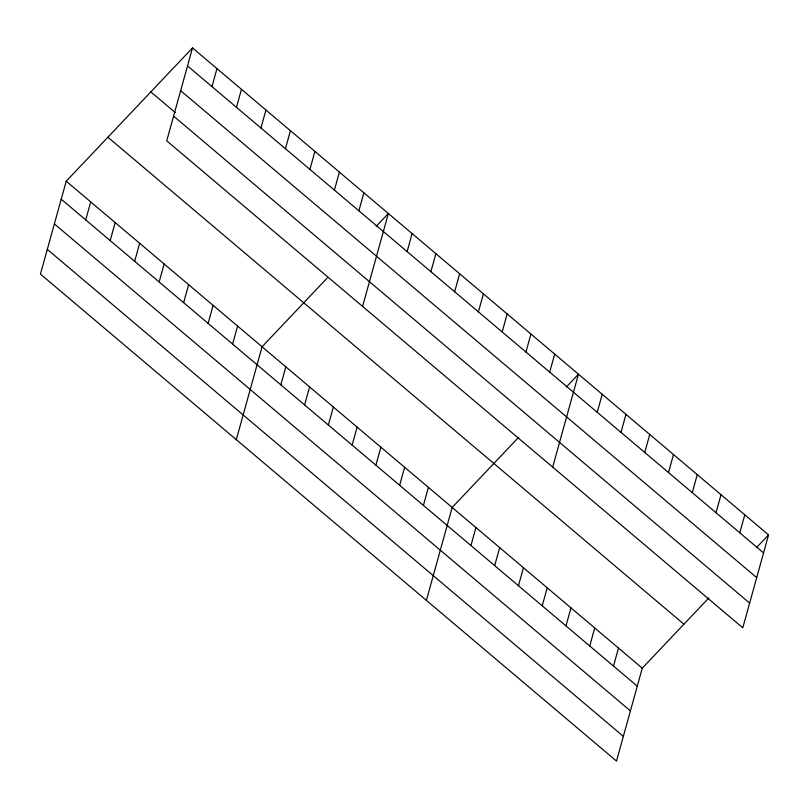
<?xml version="1.0" encoding="UTF-8"?>
<svg xmlns="http://www.w3.org/2000/svg" width="809" height="809" viewBox="0 0 809 809"><rect width="100%" height="100%" fill="white"/><g stroke="black" fill="none" stroke-linecap="round" stroke-linejoin="round"><path stroke-width="1.21" d="M192.502 47.933L166.735 140.837L742.783 627.804L768.55 534.901L192.502 47.933L66.217 181.196L40.45 274.099L616.498 761.067L642.265 668.163L708.846 597.902M85.703 219.896L90.699 201.886M110.186 240.586L115.181 222.586M134.668 261.287L139.664 243.287M211.988 86.634L216.984 68.623M159.151 281.987L164.146 263.977M236.471 107.334L241.466 89.324M183.633 302.677L188.628 284.677M260.953 128.024L265.949 110.024M208.115 323.378L213.111 305.367M285.435 148.725L290.431 130.714M232.598 344.068L237.593 326.067M309.918 169.415L314.913 151.414M236.309 439.671L262.076 346.758L327.787 277.416M334.4 190.115L339.396 172.105M280.844 384.851L285.83 366.851M304.599 404.945L309.594 386.935M358.883 210.805L363.878 192.805M328.363 425.028L333.359 407.028M362.594 306.409L388.36 213.505L376.205 226.328M352.127 445.122L357.123 427.112M407.129 251.589L412.125 233.589M375.892 465.205L380.877 447.195M430.894 271.682L435.879 253.672M399.646 485.289L404.642 467.289M454.648 291.766L459.643 273.766M423.41 505.382L428.406 487.372M478.412 311.859L483.408 293.849M426.404 600.369L452.17 507.465L518.741 437.204M502.177 331.943L507.172 313.943M470.939 545.559L475.925 527.549M525.941 352.026L530.926 334.026M494.693 565.643L499.689 547.632M549.695 372.12L554.691 354.109M518.458 585.726L523.453 567.726M552.689 467.106L578.455 374.203L566.3 387.026M542.222 605.82L547.218 587.809M597.224 412.297L602.22 394.286M565.987 625.903L570.982 607.903M620.988 432.38L625.974 414.37M589.741 645.997L594.736 627.986M644.743 452.464L649.738 434.463M613.505 666.08L618.501 648.07M668.507 472.557L673.503 454.547M692.271 492.641L697.267 474.64M716.036 512.734L721.021 494.724M739.79 532.818L744.786 514.807M756.395 547.723L768.55 534.901M187.506 65.933L763.554 552.901M180.65 90.659L756.698 577.626M150.828 91.913L175.31 112.603M173.591 116.122L749.64 603.089M107.89 137.217L683.939 624.184M66.217 181.196L642.265 668.163M61.221 199.196L637.27 686.163M54.365 223.921L630.413 710.889M47.306 249.384L623.355 736.352"/></g></svg>
